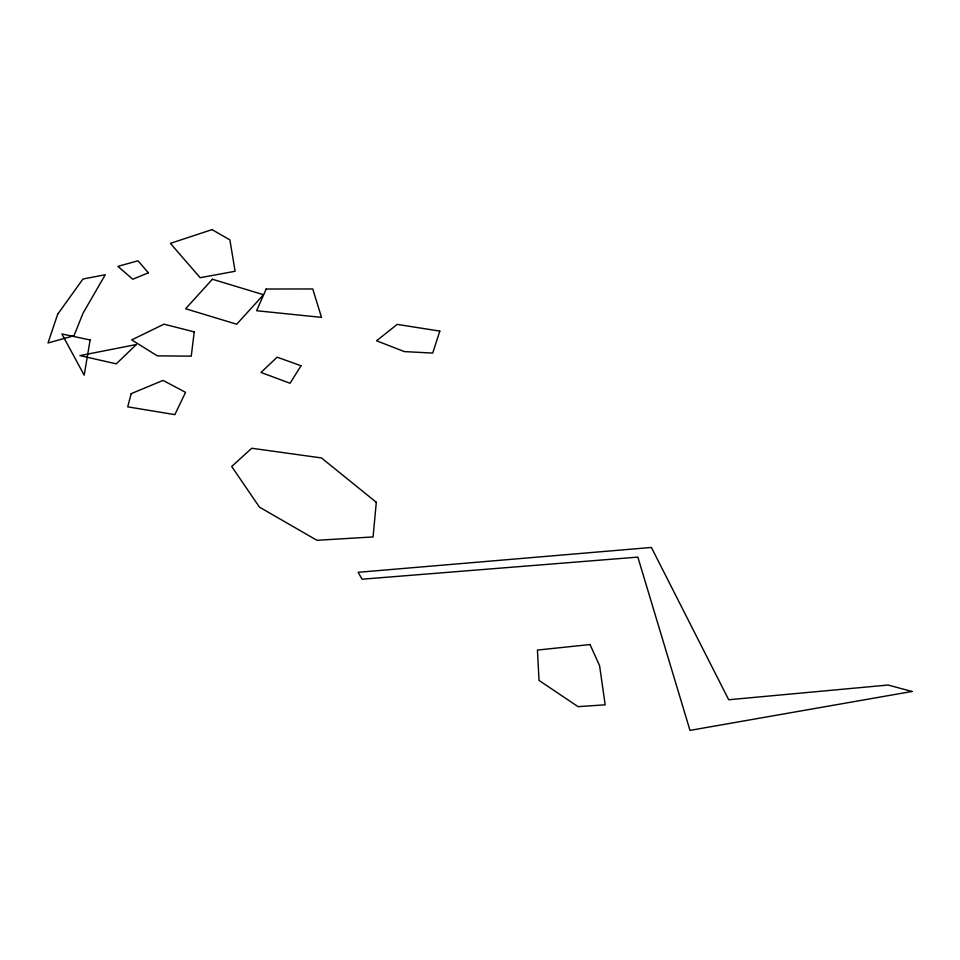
<?xml version="1.0" encoding="UTF-8"?>
<svg xmlns="http://www.w3.org/2000/svg" width="960" height="960" viewBox="0 0 960 960"><rect width="100%" height="100%" fill="white"/><g stroke="black" fill="none" stroke-linecap="round" stroke-linejoin="round"><path stroke-width="1.44" d="M376.308 502.284L373.08 536.94L316.92 540.3L259.464 507.132L231.708 466.5L251.724 448.248L321.444 457.932L376.308 502.284M194.232 331.872L191.244 356.148L157.344 355.86L131.676 339.912L163.956 324.192L194.232 331.872M90.132 339.972L84.18 375.18L61.872 333.96L90.132 339.972M131.172 393.672L127.716 406.848L174.864 414.636L185.544 392.34L163.044 380.4L131.172 393.672M439.812 331.092L432.708 353.076L404.304 351.588L376.548 340.776L397.212 324.384L439.812 331.092M57.672 314.232L48 342.996L74.028 335.7L82.956 313.368L105.264 274.728L82.956 279.024L57.672 314.232M266.184 289.02L256.62 310.728L321.504 317.376L312.756 288.96L266.184 289.02M301.02 365.748L290.052 383.268L261 372.456L277.14 357.18L301.02 365.748M212.412 279.252L185.604 308.748L236.7 324.228L263.508 294.732L212.412 279.252M136.344 344.532L116.268 363.852L79.944 355.608L136.344 344.532M148.392 272.808L132.78 279.24L117.9 266.364L137.988 260.784L148.392 272.808M212.052 229.62L170.4 243.36L200.148 277.704L235.104 271.272L229.896 239.916L212.052 229.62M912 691.476L689.988 730.38L637.848 557.112L362.1 579.204L358.116 572.304L651.396 547.452L728.7 699.756L888.096 685.032L912 691.476M590.028 644.544L537.432 650.064L539.028 680.424L578.076 706.656L605.172 704.82L599.592 665.7L590.028 644.544"/></g></svg>
